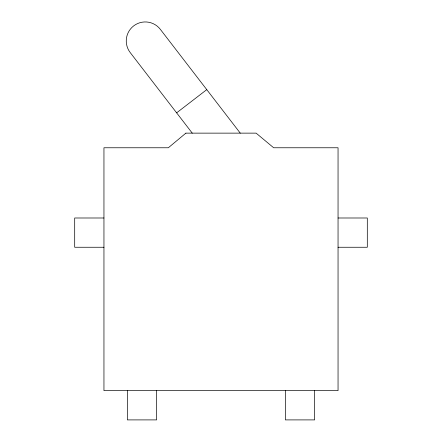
<?xml version="1.0" encoding="UTF-8"?>
<svg xmlns="http://www.w3.org/2000/svg" width="442" height="442" viewBox="0 0 442 442"><rect width="100%" height="100%" fill="white"/><g stroke="black" fill="none" stroke-linecap="round" stroke-linejoin="round"><path stroke-width="0.66" d="M176.629 112.843L206.768 89.632M103.953 217.994L74.692 217.994L74.692 247.255L103.953 247.255M338.047 217.994L367.308 217.994L367.308 247.255L338.047 247.255M240.266 133.136L160.347 29.354A19.023 19.023 0 0 0 133.672 25.89A19.023 19.023 0 0 0 130.208 52.565L192.253 133.136M314.638 390.64L314.638 419.9L285.377 419.9L285.377 390.64M156.623 390.64L156.623 419.9L127.362 419.9L127.362 390.64M185.889 133.136L168.33 147.766L103.953 147.766L103.953 390.64L338.047 390.64L338.047 147.766L273.67 147.766L256.111 133.136L185.889 133.136"/></g></svg>
